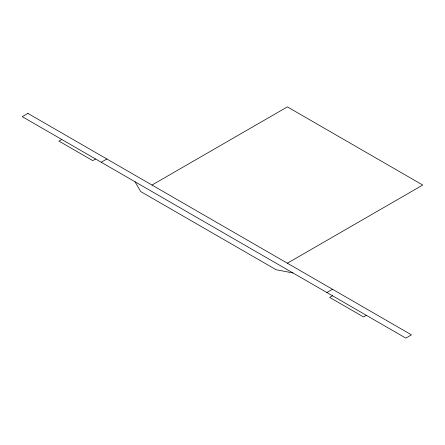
<?xml version="1.0" encoding="UTF-8"?>
<svg xmlns="http://www.w3.org/2000/svg" width="445" height="445" viewBox="0 0 445 445"><rect width="100%" height="100%" fill="white"/><g stroke="black" fill="none" stroke-linecap="round" stroke-linejoin="round"><path stroke-width="0.67" d="M61.738 139.452L58.918 141.082L92.76 160.623L95.58 158.993M101.221 162.253L106.861 158.993M151.99 185.048L287.37 106.889L422.75 185.048L287.37 263.206M326.858 292.521L332.498 289.261M332.498 295.775L329.678 297.405L363.521 316.946L366.341 315.316M293.01 272.98L276.089 269.72L140.709 191.561L135.069 181.794M27.89 113.403L22.25 116.657L405.829 338.111L411.469 334.857L27.89 113.403"/></g></svg>
